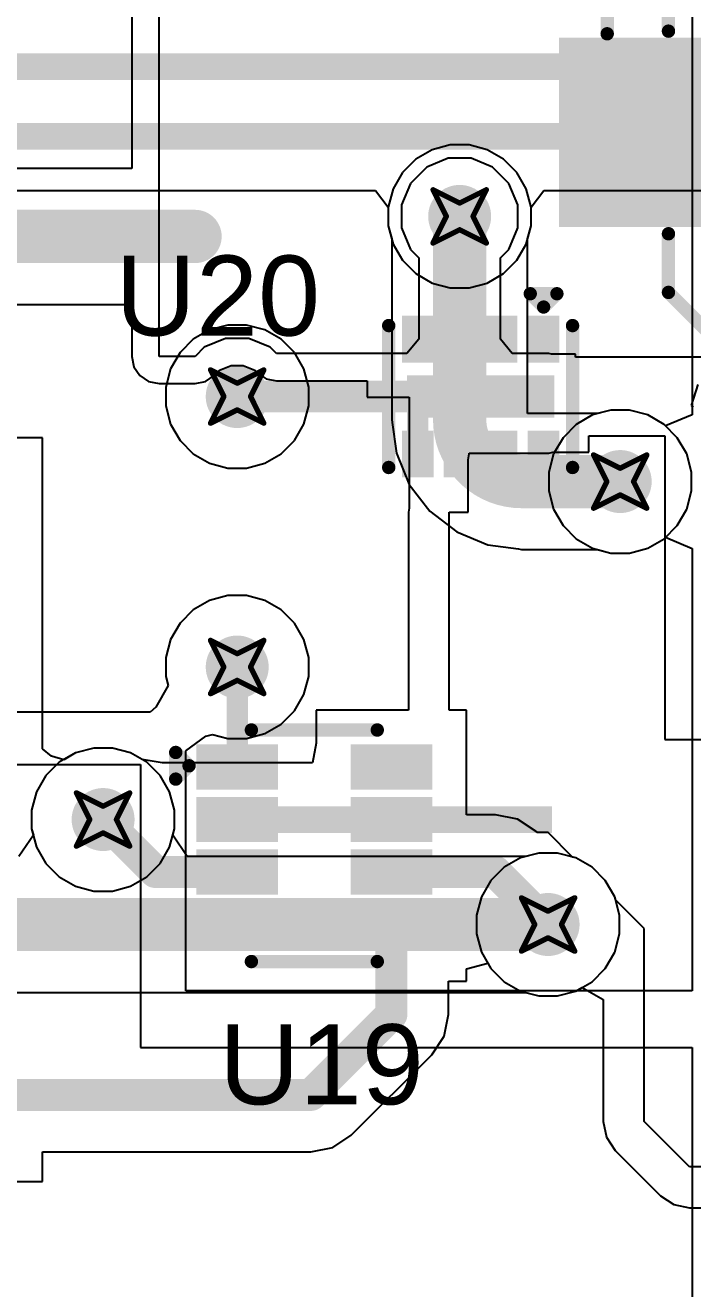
# Model space of a CAD drawing. Header units: inches. Extents: x -36 to 349, y -11 to 240.
# Drawn here: x 93.22 to 99.58, y 35.01 to 47.05 of the extents above; entities that cross this region are included whole.
import ezdxf

# ---------------------------------------------------------------- set-up
doc = ezdxf.new("R2010")
doc.units = ezdxf.units.IN
for name, color, linetype in [('Bottom Layer', 5, 'Continuous'), ('Drill Drawing', 1, 'Continuous'), ('Layer 1', 16, 'Continuous'), ('Layer 2', 76, 'Continuous'), ('Top Layer', 1, 'Continuous'), ('Top Overlay', 2, 'Continuous'), ('Top Paste', 8, 'Continuous'), ('Top Solder', 216, 'Continuous'), ('Via Holes', 16, 'Continuous')]:
    doc.layers.add(name, color=color, linetype=linetype)
doc.styles.add('Arial', font='', dxfattribs={"height": 0.2})
doc.styles.get('Arial').set_extended_font_data('Arial')

# ---------------------------------------------------------------- blocks, each defined once
blk = doc.blocks.new('DFN_8_1_2_1_6__7')
at = {"layer": 'Top Layer'}
for points in [[(-0.375, 0.7), (-0.375, 0.5), (-0.72, 0.5), (-0.72, 0.7)], [(0.15, 0.65), (0.15, -0.65), (-0.15, -0.65), (-0.15, 0.65)], [(0.72, 0.7), (0.72, 0.5), (0.375, 0.5), (0.375, 0.7)], [(-0.375, 0.3), (-0.375, 0.1), (-0.72, 0.1), (-0.72, 0.3)], [(0.72, 0.3), (0.72, 0.1), (0.375, 0.1), (0.375, 0.3)], [(-0.375, -0.1), (-0.375, -0.3), (-0.72, -0.3), (-0.72, -0.1)], [(0.72, -0.1), (0.72, -0.3), (0.375, -0.3), (0.375, -0.1)], [(-0.375, -0.5), (-0.375, -0.7), (-0.72, -0.7), (-0.72, -0.5)], [(0.72, -0.5), (0.72, -0.7), (0.375, -0.7), (0.375, -0.5)]]:
    blk.add_hatch(color=1, dxfattribs=at).paths.add_polyline_path(points)
at = {"layer": 'Top Paste'}
for points in [[(-0.375, 0.7), (-0.375, 0.5), (-0.72, 0.5), (-0.72, 0.7)], [(0.15, 0.65), (0.15, -0.65), (-0.15, -0.65), (-0.15, 0.65)], [(0.72, 0.7), (0.72, 0.5), (0.375, 0.5), (0.375, 0.7)], [(-0.375, 0.3), (-0.375, 0.1), (-0.72, 0.1), (-0.72, 0.3)], [(0.72, 0.3), (0.72, 0.1), (0.375, 0.1), (0.375, 0.3)], [(-0.375, -0.1), (-0.375, -0.3), (-0.72, -0.3), (-0.72, -0.1)], [(0.72, -0.1), (0.72, -0.3), (0.375, -0.3), (0.375, -0.1)], [(-0.375, -0.5), (-0.375, -0.7), (-0.72, -0.7), (-0.72, -0.5)], [(0.72, -0.5), (0.72, -0.7), (0.375, -0.7), (0.375, -0.5)]]:
    blk.add_hatch(color=8, dxfattribs=at).paths.add_polyline_path(points)
at = {"layer": 'Top Solder'}
for points in [[(-0.324, 0.751), (-0.324, 0.449), (-0.771, 0.449), (-0.771, 0.751)], [(0.771, 0.751), (0.771, 0.449), (0.324, 0.449), (0.324, 0.751)], [(0.201, 0.701), (0.201, -0.701), (-0.201, -0.701), (-0.201, 0.701)], [(-0.324, 0.351), (-0.324, 0.049), (-0.771, 0.049), (-0.771, 0.351)], [(0.771, 0.351), (0.771, 0.049), (0.324, 0.049), (0.324, 0.351)], [(-0.324, -0.049), (-0.324, -0.351), (-0.771, -0.351), (-0.771, -0.049)], [(0.771, -0.049), (0.771, -0.351), (0.324, -0.351), (0.324, -0.049)], [(-0.324, -0.449), (-0.324, -0.751), (-0.771, -0.751), (-0.771, -0.449)], [(0.771, -0.449), (0.771, -0.751), (0.324, -0.751), (0.324, -0.449)]]:
    blk.add_hatch(color=216, dxfattribs=at).paths.add_polyline_path(points)
at = {"layer": 'Top Overlay'}
for points in [[(0.676, 0.876, 0.127, 0.127, 0), (-0.676, 0.876, 0.127, 0.127, 0)], [(-0.979, 0.473, 0.127, 0.127, 0), (-0.979, 0.727, 0.127, 0.127, 0)], [(-0.852, 0.6, 0.127, 0.127, 0), (-0.979, 0.727, 0.127, 0.127, 0)], [(-0.979, 0.473, 0.127, 0.127, 0), (-0.852, 0.6, 0.127, 0.127, 0)], [(0.676, -0.876, 0.127, 0.127, 0), (-0.676, -0.876, 0.127, 0.127, 0)]]:
    blk.add_lwpolyline(points, format="xyseb", dxfattribs=at)
for points in [[(-0.708, 0.876, 0.0635, 0.0635, 1), (-0.644, 0.876, 0.0635, 0.0635, 1)], [(0.644, 0.876, 0.0635, 0.0635, 1), (0.708, 0.876, 0.0635, 0.0635, 1)], [(-1.011, 0.727, 0.0635, 0.0635, 1), (-0.948, 0.727, 0.0635, 0.0635, 1)], [(-1.011, 0.727, 0.0635, 0.0635, 1), (-0.948, 0.727, 0.0635, 0.0635, 1)], [(-0.884, 0.6, 0.0635, 0.0635, 1), (-0.821, 0.6, 0.0635, 0.0635, 1)], [(-0.884, 0.6, 0.0635, 0.0635, 1), (-0.821, 0.6, 0.0635, 0.0635, 1)], [(-1.011, 0.473, 0.0635, 0.0635, 1), (-0.948, 0.473, 0.0635, 0.0635, 1)], [(-1.011, 0.473, 0.0635, 0.0635, 1), (-0.948, 0.473, 0.0635, 0.0635, 1)], [(-0.708, -0.876, 0.0635, 0.0635, 1), (-0.644, -0.876, 0.0635, 0.0635, 1)], [(0.644, -0.876, 0.0635, 0.0635, 1), (0.708, -0.876, 0.0635, 0.0635, 1)]]:
    blk.add_lwpolyline(points, format="xyseb", close=True, dxfattribs=at)
blk = doc.blocks.new('SOT_583_8')
at = {"layer": 'Top Layer'}
for points in [[(-1.07, 0.91), (-0.4, 0.91), (-0.4, 0.59), (-1.07, 0.59)], [(0.4, 0.91), (1.07, 0.91), (1.07, 0.59), (0.4, 0.59)], [(-1.07, 0.41), (-0.4, 0.41), (-0.4, 0.09), (-1.07, 0.09)], [(0.4, 0.41), (1.07, 0.41), (1.07, 0.09), (0.4, 0.09)], [(-1.07, -0.09), (-0.4, -0.09), (-0.4, -0.41), (-1.07, -0.41)], [(0.4, -0.09), (1.07, -0.09), (1.07, -0.41), (0.4, -0.41)], [(-1.07, -0.59), (-0.4, -0.59), (-0.4, -0.91), (-1.07, -0.91)], [(0.4, -0.59), (1.07, -0.59), (1.07, -0.91), (0.4, -0.91)]]:
    blk.add_hatch(color=1, dxfattribs=at).paths.add_polyline_path(points)
at = {"layer": 'Top Paste'}
for points in [[(-1.07, 0.91), (-0.4, 0.91), (-0.4, 0.59), (-1.07, 0.59)], [(0.4, 0.91), (1.07, 0.91), (1.07, 0.59), (0.4, 0.59)], [(-1.07, 0.41), (-0.4, 0.41), (-0.4, 0.09), (-1.07, 0.09)], [(0.4, 0.41), (1.07, 0.41), (1.07, 0.09), (0.4, 0.09)], [(-1.07, -0.09), (-0.4, -0.09), (-0.4, -0.41), (-1.07, -0.41)], [(0.4, -0.09), (1.07, -0.09), (1.07, -0.41), (0.4, -0.41)], [(-1.07, -0.59), (-0.4, -0.59), (-0.4, -0.91), (-1.07, -0.91)], [(0.4, -0.59), (1.07, -0.59), (1.07, -0.91), (0.4, -0.91)]]:
    blk.add_hatch(color=8, dxfattribs=at).paths.add_polyline_path(points)
at = {"layer": 'Top Solder'}
for points in [[(-1.125, 0.965), (-0.345, 0.965), (-0.345, 0.535), (-1.125, 0.535)], [(0.345, 0.965), (1.125, 0.965), (1.125, 0.535), (0.345, 0.535)], [(-1.125, 0.465), (-0.345, 0.465), (-0.345, 0.035), (-1.125, 0.035)], [(0.345, 0.465), (1.125, 0.465), (1.125, 0.035), (0.345, 0.035)], [(-1.125, -0.035), (-0.345, -0.035), (-0.345, -0.465), (-1.125, -0.465)], [(0.345, -0.035), (1.125, -0.035), (1.125, -0.465), (0.345, -0.465)], [(-1.125, -0.535), (-0.345, -0.535), (-0.345, -0.965), (-1.125, -0.965)], [(0.345, -0.535), (1.125, -0.535), (1.125, -0.965), (0.345, -0.965)]]:
    blk.add_hatch(color=216, dxfattribs=at).paths.add_polyline_path(points)
at = {"layer": 'Top Overlay'}
for points in [[(-0.6, 1.103, 0.127, 0.127, 0), (0.6, 1.103, 0.127, 0.127, 0)], [(-1.321, 0.889, 0.127, 0.127, 0), (-1.194, 0.762, 0.127, 0.127, 0)], [(-1.321, 0.635, 0.127, 0.127, 0), (-1.321, 0.889, 0.127, 0.127, 0)], [(-1.321, 0.635, 0.127, 0.127, 0), (-1.194, 0.762, 0.127, 0.127, 0)], [(-0.6, -1.103, 0.127, 0.127, 0), (0.6, -1.103, 0.127, 0.127, 0)]]:
    blk.add_lwpolyline(points, format="xyseb", dxfattribs=at)
for points in [[(-0.632, 1.103, 0.0635, 0.0635, 1), (-0.568, 1.103, 0.0635, 0.0635, 1)], [(0.568, 1.103, 0.0635, 0.0635, 1), (0.632, 1.103, 0.0635, 0.0635, 1)], [(-1.353, 0.889, 0.0635, 0.0635, 1), (-1.289, 0.889, 0.0635, 0.0635, 1)], [(-1.353, 0.889, 0.0635, 0.0635, 1), (-1.289, 0.889, 0.0635, 0.0635, 1)], [(-1.226, 0.762, 0.0635, 0.0635, 1), (-1.162, 0.762, 0.0635, 0.0635, 1)], [(-1.226, 0.762, 0.0635, 0.0635, 1), (-1.162, 0.762, 0.0635, 0.0635, 1)], [(-1.353, 0.635, 0.0635, 0.0635, 1), (-1.289, 0.635, 0.0635, 0.0635, 1)], [(-1.353, 0.635, 0.0635, 0.0635, 1), (-1.289, 0.635, 0.0635, 0.0635, 1)], [(-0.632, -1.103, 0.0635, 0.0635, 1), (-0.568, -1.103, 0.0635, 0.0635, 1)], [(0.568, -1.103, 0.0635, 0.0635, 1), (0.632, -1.103, 0.0635, 0.0635, 1)]]:
    blk.add_lwpolyline(points, format="xyseb", close=True, dxfattribs=at)
blk = doc.blocks.new('RVT1E100M0405__36')
at = {"layer": 'Top Layer'}
for points in [[(-3.1, 0.8), (-0.5, 0.8), (-0.5, -0.8), (-3.1, -0.8)], [(0.5, 0.8), (3.1, 0.8), (3.1, -0.8), (0.5, -0.8)]]:
    blk.add_hatch(color=1, dxfattribs=at).paths.add_polyline_path(points)
at = {"layer": 'Top Paste'}
for points in [[(-3.1, 0.8), (-0.5, 0.8), (-0.5, -0.8), (-3.1, -0.8)], [(0.5, 0.8), (3.1, 0.8), (3.1, -0.8), (0.5, -0.8)]]:
    blk.add_hatch(color=8, dxfattribs=at).paths.add_polyline_path(points)
at = {"layer": 'Top Solder'}
for points in [[(-3.202, 0.902), (-0.398, 0.902), (-0.398, -0.902), (-3.202, -0.902)], [(0.398, 0.902), (3.202, 0.902), (3.202, -0.902), (0.398, -0.902)]]:
    blk.add_hatch(color=216, dxfattribs=at).paths.add_polyline_path(points)
at = {"layer": 'Top Overlay'}
for points in [[(-2.159, 1.524, 0.127, 0.127, 0), (-1.46, 2.223, 0.127, 0.127, 0)], [(-1.46, 2.223, 0.127, 0.127, 0), (-1.27, 2.223, 0.127, 0.127, 0)], [(-1.27, 2.223, 0.127, 0.127, 0), (2.159, 2.223, 0.127, 0.127, 0)], [(2.159, 0.991, 0.127, 0.127, 0), (2.159, 2.223, 0.127, 0.127, 0)], [(-2.743, 0.94, 0.127, 0.127, 0), (-2.743, 1.651, 0.127, 0.127, 0)], [(-2.159, 1.524, 0.127, 0.127, 0), (-2.159, 0.965, 0.127, 0.127, 0)], [(-3.099, 1.295, 0.127, 0.127, 0), (-2.388, 1.295, 0.127, 0.127, 0)], [(-2.159, -1.524, 0.127, 0.127, 0), (-2.159, -0.965, 0.127, 0.127, 0)], [(2.159, -2.223, 0.127, 0.127, 0), (2.159, -0.991, 0.127, 0.127, 0)], [(-2.159, -1.524, 0.127, 0.127, 0), (-1.46, -2.223, 0.127, 0.127, 0)], [(-1.46, -2.223, 0.127, 0.127, 0), (-1.27, -2.223, 0.127, 0.127, 0)], [(-1.27, -2.223, 0.127, 0.127, 0), (2.159, -2.223, 0.127, 0.127, 0)]]:
    blk.add_lwpolyline(points, format="xyseb", dxfattribs=at)
for points in [[(-1.492, 2.223, 0.0635, 0.0635, 1), (-1.429, 2.223, 0.0635, 0.0635, 1)], [(-1.492, 2.223, 0.0635, 0.0635, 1), (-1.429, 2.223, 0.0635, 0.0635, 1)], [(-1.302, 2.223, 0.0635, 0.0635, 1), (-1.238, 2.223, 0.0635, 0.0635, 1)], [(-1.302, 2.223, 0.0635, 0.0635, 1), (-1.238, 2.223, 0.0635, 0.0635, 1)], [(2.127, 2.223, 0.0635, 0.0635, 1), (2.191, 2.223, 0.0635, 0.0635, 1)], [(2.127, 2.223, 0.0635, 0.0635, 1), (2.191, 2.223, 0.0635, 0.0635, 1)], [(-2.775, 1.651, 0.0635, 0.0635, 1), (-2.711, 1.651, 0.0635, 0.0635, 1)], [(-2.191, 1.524, 0.0635, 0.0635, 1), (-2.127, 1.524, 0.0635, 0.0635, 1)], [(-2.191, 1.524, 0.0635, 0.0635, 1), (-2.127, 1.524, 0.0635, 0.0635, 1)], [(-3.131, 1.295, 0.0635, 0.0635, 1), (-3.067, 1.295, 0.0635, 0.0635, 1)], [(-2.419, 1.295, 0.0635, 0.0635, 1), (-2.356, 1.295, 0.0635, 0.0635, 1)], [(-2.775, 0.94, 0.0635, 0.0635, 1), (-2.711, 0.94, 0.0635, 0.0635, 1)], [(-2.191, 0.965, 0.0635, 0.0635, 1), (-2.127, 0.965, 0.0635, 0.0635, 1)], [(2.127, 0.991, 0.0635, 0.0635, 1), (2.191, 0.991, 0.0635, 0.0635, 1)], [(-2.191, -0.965, 0.0635, 0.0635, 1), (-2.127, -0.965, 0.0635, 0.0635, 1)], [(2.127, -0.991, 0.0635, 0.0635, 1), (2.191, -0.991, 0.0635, 0.0635, 1)], [(-2.191, -1.524, 0.0635, 0.0635, 1), (-2.127, -1.524, 0.0635, 0.0635, 1)], [(-2.191, -1.524, 0.0635, 0.0635, 1), (-2.127, -1.524, 0.0635, 0.0635, 1)], [(-1.492, -2.223, 0.0635, 0.0635, 1), (-1.429, -2.223, 0.0635, 0.0635, 1)], [(-1.492, -2.223, 0.0635, 0.0635, 1), (-1.429, -2.223, 0.0635, 0.0635, 1)], [(-1.302, -2.223, 0.0635, 0.0635, 1), (-1.238, -2.223, 0.0635, 0.0635, 1)], [(-1.302, -2.223, 0.0635, 0.0635, 1), (-1.238, -2.223, 0.0635, 0.0635, 1)], [(2.127, -2.223, 0.0635, 0.0635, 1), (2.191, -2.223, 0.0635, 0.0635, 1)], [(2.127, -2.223, 0.0635, 0.0635, 1), (2.191, -2.223, 0.0635, 0.0635, 1)]]:
    blk.add_lwpolyline(points, format="xyseb", close=True, dxfattribs=at)

msp = doc.modelspace()

# ---------------------------------------------------------------- hatches: boundary and pattern name
at = {"layer": 'Bottom Layer'}
h = msp.add_hatch(color=5, dxfattribs=at)
edge = h.paths.add_edge_path()
edge.add_arc((97.362, 45.225), 0.3, 0, 360)
h = msp.add_hatch(color=5, dxfattribs=at)
edge = h.paths.add_edge_path()
edge.add_arc((95.242, 43.509), 0.3, 0, 360)
h = msp.add_hatch(color=5, dxfattribs=at)
edge = h.paths.add_edge_path()
edge.add_arc((98.892, 42.699), 0.3, 0, 360)
h = msp.add_hatch(color=5, dxfattribs=at)
edge = h.paths.add_edge_path()
edge.add_arc((95.242, 40.932), 0.3, 0, 360)
h = msp.add_hatch(color=5, dxfattribs=at)
edge = h.paths.add_edge_path()
edge.add_arc((93.964, 39.479), 0.3, 0, 360)
h = msp.add_hatch(color=5, dxfattribs=at)
edge = h.paths.add_edge_path()
edge.add_arc((98.205, 38.479), 0.3, 0, 360)
at = {"layer": 'Layer 1'}
h = msp.add_hatch(color=16, dxfattribs=at)
edge = h.paths.add_edge_path()
edge.add_arc((97.362, 45.225), 0.3, 0, 360)
h = msp.add_hatch(color=16, dxfattribs=at)
edge = h.paths.add_edge_path()
edge.add_arc((95.242, 43.509), 0.3, 0, 360)
h = msp.add_hatch(color=16, dxfattribs=at)
edge = h.paths.add_edge_path()
edge.add_arc((98.892, 42.699), 0.3, 0, 360)
h = msp.add_hatch(color=16, dxfattribs=at)
edge = h.paths.add_edge_path()
edge.add_arc((95.242, 40.932), 0.3, 0, 360)
h = msp.add_hatch(color=16, dxfattribs=at)
edge = h.paths.add_edge_path()
edge.add_arc((93.964, 39.479), 0.3, 0, 360)
h = msp.add_hatch(color=16, dxfattribs=at)
edge = h.paths.add_edge_path()
edge.add_arc((98.205, 38.479), 0.3, 0, 360)
at = {"layer": 'Layer 2'}
h = msp.add_hatch(color=76, dxfattribs=at)
edge = h.paths.add_edge_path()
edge.add_arc((97.362, 45.225), 0.3, 0, 360)
h = msp.add_hatch(color=76, dxfattribs=at)
edge = h.paths.add_edge_path()
edge.add_arc((95.242, 43.509), 0.3, 0, 360)
h = msp.add_hatch(color=76, dxfattribs=at)
edge = h.paths.add_edge_path()
edge.add_arc((98.892, 42.699), 0.3, 0, 360)
h = msp.add_hatch(color=76, dxfattribs=at)
edge = h.paths.add_edge_path()
edge.add_arc((95.242, 40.932), 0.3, 0, 360)
h = msp.add_hatch(color=76, dxfattribs=at)
edge = h.paths.add_edge_path()
edge.add_arc((93.964, 39.479), 0.3, 0, 360)
h = msp.add_hatch(color=76, dxfattribs=at)
edge = h.paths.add_edge_path()
edge.add_arc((98.205, 38.479), 0.3, 0, 360)
at = {"layer": 'Top Layer'}
h = msp.add_hatch(color=1, dxfattribs=at)
edge = h.paths.add_edge_path()
edge.add_arc((97.362, 45.225), 0.3, 0, 360)
h = msp.add_hatch(color=1, dxfattribs=at)
edge = h.paths.add_edge_path()
edge.add_arc((95.242, 43.509), 0.3, 0, 360)
for points in [[(95.242, 43.359), (98.212, 43.359), (98.212, 43.659), (95.242, 43.659)], [(94.907, 39.351), (98.241, 39.351), (98.241, 39.606), (94.907, 39.606)]]:
    msp.add_hatch(color=1, dxfattribs=at).paths.add_polyline_path(points)
h = msp.add_hatch(color=1, dxfattribs=at)
edge = h.paths.add_edge_path()
edge.add_arc((98.892, 42.699), 0.3, 0, 360)
h = msp.add_hatch(color=1, dxfattribs=at)
edge = h.paths.add_edge_path()
edge.add_arc((95.242, 40.932), 0.3, 0, 360)
h = msp.add_hatch(color=1, dxfattribs=at)
edge = h.paths.add_edge_path()
edge.add_arc((93.964, 39.479), 0.3, 0, 360)
h = msp.add_hatch(color=1, dxfattribs=at)
edge = h.paths.add_edge_path()
edge.add_arc((98.205, 38.479), 0.3, 0, 360)
at = {"layer": 'Via Holes'}
h = msp.add_hatch(color=7, dxfattribs=at)
edge = h.paths.add_edge_path()
edge.add_arc((97.362, 45.225), 0.15, 0, 360)
h = msp.add_hatch(color=7, dxfattribs=at)
edge = h.paths.add_edge_path()
edge.add_arc((95.242, 43.509), 0.15, 0, 360)
h = msp.add_hatch(color=7, dxfattribs=at)
edge = h.paths.add_edge_path()
edge.add_arc((98.892, 42.699), 0.15, 0, 360)
h = msp.add_hatch(color=7, dxfattribs=at)
edge = h.paths.add_edge_path()
edge.add_arc((95.242, 40.932), 0.15, 0, 360)
h = msp.add_hatch(color=7, dxfattribs=at)
edge = h.paths.add_edge_path()
edge.add_arc((93.964, 39.479), 0.15, 0, 360)
h = msp.add_hatch(color=7, dxfattribs=at)
edge = h.paths.add_edge_path()
edge.add_arc((98.205, 38.479), 0.15, 0, 360)

# ---------------------------------------------------------------- linework, layer by layer
at = {"layer": 'Bottom Layer'}
for p, q in [((61.431, 45.472), (96.561, 45.472)), ((96.561, 45.472), (96.681, 45.314)), ((98.043, 45.314), (98.164, 45.472)), ((98.164, 45.472), (122.935, 45.472)), ((96.681, 45.314), (96.681, 45.135)), ((98.043, 45.135), (98.043, 45.314)), ((96.681, 45.135), (96.715, 45.01)), ((98.01, 45.01), (98.043, 45.135)), ((96.715, 45.01), (96.715, 43.289)), ((98.01, 43.347), (98.01, 45.01)), ((98.677, 43.347), (98.01, 43.347)), ((98.802, 43.38), (98.677, 43.347)), ((98.981, 43.38), (98.802, 43.38)), ((99.154, 43.334), (98.981, 43.38)), ((96.715, 43.289), (96.72, 43.261)), ((96.72, 43.261), (96.759, 42.969)), ((99.31, 43.244), (99.154, 43.334)), ((99.436, 43.117), (99.31, 43.244)), ((99.526, 42.962), (99.436, 43.117)), ((96.759, 42.969), (96.882, 42.671)), ((99.573, 42.789), (99.526, 42.962)), ((99.573, 42.61), (99.573, 42.789)), ((96.882, 42.671), (97.079, 42.416)), ((99.526, 42.436), (99.573, 42.61)), ((97.079, 42.416), (97.334, 42.219)), ((99.436, 42.281), (99.526, 42.436)), ((99.31, 42.154), (99.436, 42.281)), ((97.334, 42.219), (97.632, 42.096)), ((99.154, 42.065), (99.31, 42.154)), ((97.632, 42.096), (97.924, 42.057)), ((97.924, 42.057), (97.952, 42.052)), ((97.952, 42.052), (98.677, 42.052)), ((98.677, 42.052), (98.802, 42.018)), ((98.802, 42.018), (98.981, 42.018)), ((98.981, 42.018), (99.154, 42.065)), ((93.701, 40.114), (93.545, 40.024)), ((93.874, 40.16), (93.701, 40.114)), ((94.053, 40.16), (93.874, 40.16)), ((94.226, 40.114), (94.053, 40.16)), ((94.382, 40.024), (94.226, 40.114)), ((93.545, 40.024), (93.419, 39.897)), ((94.509, 39.897), (94.382, 40.024)), ((93.419, 39.897), (93.329, 39.742)), ((94.598, 39.742), (94.509, 39.897)), ((93.329, 39.742), (93.283, 39.569)), ((94.645, 39.569), (94.598, 39.742)), ((93.283, 39.569), (93.283, 39.39)), ((94.645, 39.39), (94.645, 39.569)), ((93.283, 39.39), (93.299, 39.33)), ((94.629, 39.33), (94.645, 39.39)), ((93.299, 39.33), (93.161, 39.127)), ((94.766, 39.127), (94.629, 39.33)), ((97.99, 39.127), (94.766, 39.127)), ((98.116, 39.16), (97.99, 39.127)), ((98.295, 39.16), (98.116, 39.16)), ((98.468, 39.114), (98.295, 39.16)), ((98.624, 39.024), (98.468, 39.114)), ((98.75, 38.897), (98.624, 39.024)), ((98.84, 38.742), (98.75, 38.897)), ((98.886, 38.569), (98.84, 38.742)), ((98.886, 38.39), (98.886, 38.569)), ((98.84, 38.216), (98.886, 38.39)), ((98.75, 38.061), (98.84, 38.216)), ((98.624, 37.934), (98.75, 38.061)), ((98.468, 37.845), (98.624, 37.934)), ((92.403, 37.832), (97.99, 37.832)), ((97.99, 37.832), (98.116, 37.798)), ((98.116, 37.798), (98.295, 37.798)), ((98.295, 37.798), (98.468, 37.845))]:
    msp.add_line(p, q, dxfattribs=at)
for points in [[(33.121, 46.653, 0.254, 0.254, 0), (153.177, 46.653, 0.254, 0.254, 0)], [(32.81, 45.989, 0.254, 0.254, 0), (152.717, 45.989, 0.254, 0.254, 0)], [(97.362, 43.289, 0.508, 0.508, 0), (97.362, 45.225, 0.508, 0.508, 0)], [(97.952, 42.699, 0.508, 0.508, -0.414214), (97.362, 43.289, 0.508, 0.508, 0)], [(97.952, 42.699, 0.508, 0.508, 0), (98.892, 42.699, 0.508, 0.508, 0)], [(92.403, 38.479, 0.508, 0.508, 0), (98.205, 38.479, 0.508, 0.508, 0)]]:
    msp.add_lwpolyline(points, format="xyseb", dxfattribs=at)
for points in [[(97.235, 45.225, 0.254, 0.254, 1), (97.489, 45.225, 0.254, 0.254, 1)], [(97.235, 43.289, 0.254, 0.254, 1), (97.489, 43.289, 0.254, 0.254, 1)], [(97.235, 43.289, 0.254, 0.254, 1), (97.489, 43.289, 0.254, 0.254, 1)], [(97.825, 42.699, 0.254, 0.254, 1), (98.079, 42.699, 0.254, 0.254, 1)], [(97.825, 42.699, 0.254, 0.254, 1), (98.079, 42.699, 0.254, 0.254, 1)], [(98.765, 42.699, 0.254, 0.254, 1), (99.019, 42.699, 0.254, 0.254, 1)], [(98.078, 38.479, 0.254, 0.254, 1), (98.332, 38.479, 0.254, 0.254, 1)]]:
    msp.add_lwpolyline(points, format="xyseb", close=True, dxfattribs=at)
at = {"layer": 'Drill Drawing'}
for points in [[(97.108, 45.479, 0.0508, 0.0508, 0), (97.362, 45.352, 0.0508, 0.0508, 0)], [(97.108, 45.479, 0.0508, 0.0508, 0), (97.235, 45.225, 0.0508, 0.0508, 0)], [(97.362, 45.352, 0.0508, 0.0508, 0), (97.616, 45.479, 0.0508, 0.0508, 0)], [(97.489, 45.225, 0.0508, 0.0508, 0), (97.616, 45.479, 0.0508, 0.0508, 0)], [(97.108, 44.971, 0.0508, 0.0508, 0), (97.235, 45.225, 0.0508, 0.0508, 0)], [(97.489, 45.225, 0.0508, 0.0508, 0), (97.616, 44.971, 0.0508, 0.0508, 0)], [(97.108, 44.971, 0.0508, 0.0508, 0), (97.362, 45.098, 0.0508, 0.0508, 0)], [(97.362, 45.098, 0.0508, 0.0508, 0), (97.616, 44.971, 0.0508, 0.0508, 0)], [(94.988, 43.763, 0.0508, 0.0508, 0), (95.242, 43.636, 0.0508, 0.0508, 0)], [(94.988, 43.763, 0.0508, 0.0508, 0), (95.115, 43.509, 0.0508, 0.0508, 0)], [(95.242, 43.636, 0.0508, 0.0508, 0), (95.496, 43.763, 0.0508, 0.0508, 0)], [(95.369, 43.509, 0.0508, 0.0508, 0), (95.496, 43.763, 0.0508, 0.0508, 0)], [(94.988, 43.255, 0.0508, 0.0508, 0), (95.115, 43.509, 0.0508, 0.0508, 0)], [(95.369, 43.509, 0.0508, 0.0508, 0), (95.496, 43.255, 0.0508, 0.0508, 0)], [(94.988, 43.255, 0.0508, 0.0508, 0), (95.242, 43.382, 0.0508, 0.0508, 0)], [(95.242, 43.382, 0.0508, 0.0508, 0), (95.496, 43.255, 0.0508, 0.0508, 0)], [(98.638, 42.953, 0.0508, 0.0508, 0), (98.892, 42.826, 0.0508, 0.0508, 0)], [(98.638, 42.953, 0.0508, 0.0508, 0), (98.765, 42.699, 0.0508, 0.0508, 0)], [(98.892, 42.826, 0.0508, 0.0508, 0), (99.146, 42.953, 0.0508, 0.0508, 0)], [(99.019, 42.699, 0.0508, 0.0508, 0), (99.146, 42.953, 0.0508, 0.0508, 0)], [(98.638, 42.445, 0.0508, 0.0508, 0), (98.765, 42.699, 0.0508, 0.0508, 0)], [(99.019, 42.699, 0.0508, 0.0508, 0), (99.146, 42.445, 0.0508, 0.0508, 0)], [(98.638, 42.445, 0.0508, 0.0508, 0), (98.892, 42.572, 0.0508, 0.0508, 0)], [(98.892, 42.572, 0.0508, 0.0508, 0), (99.146, 42.445, 0.0508, 0.0508, 0)], [(94.988, 41.186, 0.0508, 0.0508, 0), (95.242, 41.059, 0.0508, 0.0508, 0)], [(94.988, 41.186, 0.0508, 0.0508, 0), (95.115, 40.932, 0.0508, 0.0508, 0)], [(95.242, 41.059, 0.0508, 0.0508, 0), (95.496, 41.186, 0.0508, 0.0508, 0)], [(95.369, 40.932, 0.0508, 0.0508, 0), (95.496, 41.186, 0.0508, 0.0508, 0)], [(94.988, 40.678, 0.0508, 0.0508, 0), (95.115, 40.932, 0.0508, 0.0508, 0)], [(95.369, 40.932, 0.0508, 0.0508, 0), (95.496, 40.678, 0.0508, 0.0508, 0)], [(94.988, 40.678, 0.0508, 0.0508, 0), (95.242, 40.805, 0.0508, 0.0508, 0)], [(95.242, 40.805, 0.0508, 0.0508, 0), (95.496, 40.678, 0.0508, 0.0508, 0)], [(93.71, 39.733, 0.0508, 0.0508, 0), (93.964, 39.606, 0.0508, 0.0508, 0)], [(93.71, 39.733, 0.0508, 0.0508, 0), (93.837, 39.479, 0.0508, 0.0508, 0)], [(93.964, 39.606, 0.0508, 0.0508, 0), (94.218, 39.733, 0.0508, 0.0508, 0)], [(94.091, 39.479, 0.0508, 0.0508, 0), (94.218, 39.733, 0.0508, 0.0508, 0)], [(93.71, 39.225, 0.0508, 0.0508, 0), (93.837, 39.479, 0.0508, 0.0508, 0)], [(94.091, 39.479, 0.0508, 0.0508, 0), (94.218, 39.225, 0.0508, 0.0508, 0)], [(93.71, 39.225, 0.0508, 0.0508, 0), (93.964, 39.352, 0.0508, 0.0508, 0)], [(93.964, 39.352, 0.0508, 0.0508, 0), (94.218, 39.225, 0.0508, 0.0508, 0)], [(97.951, 38.733, 0.0508, 0.0508, 0), (98.205, 38.606, 0.0508, 0.0508, 0)], [(97.951, 38.733, 0.0508, 0.0508, 0), (98.078, 38.479, 0.0508, 0.0508, 0)], [(98.205, 38.606, 0.0508, 0.0508, 0), (98.459, 38.733, 0.0508, 0.0508, 0)], [(98.332, 38.479, 0.0508, 0.0508, 0), (98.459, 38.733, 0.0508, 0.0508, 0)], [(97.951, 38.225, 0.0508, 0.0508, 0), (98.078, 38.479, 0.0508, 0.0508, 0)], [(98.332, 38.479, 0.0508, 0.0508, 0), (98.459, 38.225, 0.0508, 0.0508, 0)], [(97.951, 38.225, 0.0508, 0.0508, 0), (98.205, 38.352, 0.0508, 0.0508, 0)], [(98.205, 38.352, 0.0508, 0.0508, 0), (98.459, 38.225, 0.0508, 0.0508, 0)]]:
    msp.add_lwpolyline(points, format="xyseb", dxfattribs=at)
for points in [[(97.096, 45.479, 0.0254, 0.0254, 1), (97.121, 45.479, 0.0254, 0.0254, 1)], [(97.096, 45.479, 0.0254, 0.0254, 1), (97.121, 45.479, 0.0254, 0.0254, 1)], [(97.604, 45.479, 0.0254, 0.0254, 1), (97.629, 45.479, 0.0254, 0.0254, 1)], [(97.604, 45.479, 0.0254, 0.0254, 1), (97.629, 45.479, 0.0254, 0.0254, 1)], [(97.35, 45.352, 0.0254, 0.0254, 1), (97.375, 45.352, 0.0254, 0.0254, 1)], [(97.35, 45.352, 0.0254, 0.0254, 1), (97.375, 45.352, 0.0254, 0.0254, 1)], [(97.223, 45.225, 0.0254, 0.0254, 1), (97.248, 45.225, 0.0254, 0.0254, 1)], [(97.223, 45.225, 0.0254, 0.0254, 1), (97.248, 45.225, 0.0254, 0.0254, 1)], [(97.477, 45.225, 0.0254, 0.0254, 1), (97.502, 45.225, 0.0254, 0.0254, 1)], [(97.477, 45.225, 0.0254, 0.0254, 1), (97.502, 45.225, 0.0254, 0.0254, 1)], [(97.35, 45.098, 0.0254, 0.0254, 1), (97.375, 45.098, 0.0254, 0.0254, 1)], [(97.35, 45.098, 0.0254, 0.0254, 1), (97.375, 45.098, 0.0254, 0.0254, 1)], [(97.096, 44.971, 0.0254, 0.0254, 1), (97.121, 44.971, 0.0254, 0.0254, 1)], [(97.096, 44.971, 0.0254, 0.0254, 1), (97.121, 44.971, 0.0254, 0.0254, 1)], [(97.604, 44.971, 0.0254, 0.0254, 1), (97.629, 44.971, 0.0254, 0.0254, 1)], [(97.604, 44.971, 0.0254, 0.0254, 1), (97.629, 44.971, 0.0254, 0.0254, 1)], [(94.975, 43.763, 0.0254, 0.0254, 1), (95, 43.763, 0.0254, 0.0254, 1)], [(94.975, 43.763, 0.0254, 0.0254, 1), (95, 43.763, 0.0254, 0.0254, 1)], [(95.483, 43.763, 0.0254, 0.0254, 1), (95.508, 43.763, 0.0254, 0.0254, 1)], [(95.483, 43.763, 0.0254, 0.0254, 1), (95.508, 43.763, 0.0254, 0.0254, 1)], [(95.229, 43.636, 0.0254, 0.0254, 1), (95.254, 43.636, 0.0254, 0.0254, 1)], [(95.229, 43.636, 0.0254, 0.0254, 1), (95.254, 43.636, 0.0254, 0.0254, 1)], [(95.102, 43.509, 0.0254, 0.0254, 1), (95.127, 43.509, 0.0254, 0.0254, 1)], [(95.102, 43.509, 0.0254, 0.0254, 1), (95.127, 43.509, 0.0254, 0.0254, 1)], [(95.356, 43.509, 0.0254, 0.0254, 1), (95.381, 43.509, 0.0254, 0.0254, 1)], [(95.356, 43.509, 0.0254, 0.0254, 1), (95.381, 43.509, 0.0254, 0.0254, 1)], [(95.229, 43.382, 0.0254, 0.0254, 1), (95.254, 43.382, 0.0254, 0.0254, 1)], [(95.229, 43.382, 0.0254, 0.0254, 1), (95.254, 43.382, 0.0254, 0.0254, 1)], [(94.975, 43.255, 0.0254, 0.0254, 1), (95, 43.255, 0.0254, 0.0254, 1)], [(94.975, 43.255, 0.0254, 0.0254, 1), (95, 43.255, 0.0254, 0.0254, 1)], [(95.483, 43.255, 0.0254, 0.0254, 1), (95.508, 43.255, 0.0254, 0.0254, 1)], [(95.483, 43.255, 0.0254, 0.0254, 1), (95.508, 43.255, 0.0254, 0.0254, 1)], [(98.625, 42.953, 0.0254, 0.0254, 1), (98.65, 42.953, 0.0254, 0.0254, 1)], [(98.625, 42.953, 0.0254, 0.0254, 1), (98.65, 42.953, 0.0254, 0.0254, 1)], [(99.133, 42.953, 0.0254, 0.0254, 1), (99.158, 42.953, 0.0254, 0.0254, 1)], [(99.133, 42.953, 0.0254, 0.0254, 1), (99.158, 42.953, 0.0254, 0.0254, 1)], [(98.879, 42.826, 0.0254, 0.0254, 1), (98.904, 42.826, 0.0254, 0.0254, 1)], [(98.879, 42.826, 0.0254, 0.0254, 1), (98.904, 42.826, 0.0254, 0.0254, 1)], [(98.752, 42.699, 0.0254, 0.0254, 1), (98.777, 42.699, 0.0254, 0.0254, 1)], [(98.752, 42.699, 0.0254, 0.0254, 1), (98.777, 42.699, 0.0254, 0.0254, 1)], [(99.006, 42.699, 0.0254, 0.0254, 1), (99.031, 42.699, 0.0254, 0.0254, 1)], [(99.006, 42.699, 0.0254, 0.0254, 1), (99.031, 42.699, 0.0254, 0.0254, 1)], [(98.879, 42.572, 0.0254, 0.0254, 1), (98.904, 42.572, 0.0254, 0.0254, 1)], [(98.879, 42.572, 0.0254, 0.0254, 1), (98.904, 42.572, 0.0254, 0.0254, 1)], [(98.625, 42.445, 0.0254, 0.0254, 1), (98.65, 42.445, 0.0254, 0.0254, 1)], [(98.625, 42.445, 0.0254, 0.0254, 1), (98.65, 42.445, 0.0254, 0.0254, 1)], [(99.133, 42.445, 0.0254, 0.0254, 1), (99.158, 42.445, 0.0254, 0.0254, 1)], [(99.133, 42.445, 0.0254, 0.0254, 1), (99.158, 42.445, 0.0254, 0.0254, 1)], [(94.975, 41.186, 0.0254, 0.0254, 1), (95, 41.186, 0.0254, 0.0254, 1)], [(94.975, 41.186, 0.0254, 0.0254, 1), (95, 41.186, 0.0254, 0.0254, 1)], [(95.483, 41.186, 0.0254, 0.0254, 1), (95.508, 41.186, 0.0254, 0.0254, 1)], [(95.483, 41.186, 0.0254, 0.0254, 1), (95.508, 41.186, 0.0254, 0.0254, 1)], [(95.229, 41.059, 0.0254, 0.0254, 1), (95.254, 41.059, 0.0254, 0.0254, 1)], [(95.229, 41.059, 0.0254, 0.0254, 1), (95.254, 41.059, 0.0254, 0.0254, 1)], [(95.102, 40.932, 0.0254, 0.0254, 1), (95.127, 40.932, 0.0254, 0.0254, 1)], [(95.102, 40.932, 0.0254, 0.0254, 1), (95.127, 40.932, 0.0254, 0.0254, 1)], [(95.356, 40.932, 0.0254, 0.0254, 1), (95.381, 40.932, 0.0254, 0.0254, 1)], [(95.356, 40.932, 0.0254, 0.0254, 1), (95.381, 40.932, 0.0254, 0.0254, 1)], [(95.229, 40.805, 0.0254, 0.0254, 1), (95.254, 40.805, 0.0254, 0.0254, 1)], [(95.229, 40.805, 0.0254, 0.0254, 1), (95.254, 40.805, 0.0254, 0.0254, 1)], [(94.975, 40.678, 0.0254, 0.0254, 1), (95, 40.678, 0.0254, 0.0254, 1)], [(94.975, 40.678, 0.0254, 0.0254, 1), (95, 40.678, 0.0254, 0.0254, 1)], [(95.483, 40.678, 0.0254, 0.0254, 1), (95.508, 40.678, 0.0254, 0.0254, 1)], [(95.483, 40.678, 0.0254, 0.0254, 1), (95.508, 40.678, 0.0254, 0.0254, 1)], [(93.697, 39.733, 0.0254, 0.0254, 1), (93.722, 39.733, 0.0254, 0.0254, 1)], [(93.697, 39.733, 0.0254, 0.0254, 1), (93.722, 39.733, 0.0254, 0.0254, 1)], [(94.205, 39.733, 0.0254, 0.0254, 1), (94.23, 39.733, 0.0254, 0.0254, 1)], [(94.205, 39.733, 0.0254, 0.0254, 1), (94.23, 39.733, 0.0254, 0.0254, 1)], [(93.951, 39.606, 0.0254, 0.0254, 1), (93.976, 39.606, 0.0254, 0.0254, 1)], [(93.951, 39.606, 0.0254, 0.0254, 1), (93.976, 39.606, 0.0254, 0.0254, 1)], [(93.824, 39.479, 0.0254, 0.0254, 1), (93.849, 39.479, 0.0254, 0.0254, 1)], [(93.824, 39.479, 0.0254, 0.0254, 1), (93.849, 39.479, 0.0254, 0.0254, 1)], [(94.078, 39.479, 0.0254, 0.0254, 1), (94.103, 39.479, 0.0254, 0.0254, 1)], [(94.078, 39.479, 0.0254, 0.0254, 1), (94.103, 39.479, 0.0254, 0.0254, 1)], [(93.951, 39.352, 0.0254, 0.0254, 1), (93.976, 39.352, 0.0254, 0.0254, 1)], [(93.951, 39.352, 0.0254, 0.0254, 1), (93.976, 39.352, 0.0254, 0.0254, 1)], [(93.697, 39.225, 0.0254, 0.0254, 1), (93.722, 39.225, 0.0254, 0.0254, 1)], [(93.697, 39.225, 0.0254, 0.0254, 1), (93.722, 39.225, 0.0254, 0.0254, 1)], [(94.205, 39.225, 0.0254, 0.0254, 1), (94.23, 39.225, 0.0254, 0.0254, 1)], [(94.205, 39.225, 0.0254, 0.0254, 1), (94.23, 39.225, 0.0254, 0.0254, 1)], [(97.939, 38.733, 0.0254, 0.0254, 1), (97.964, 38.733, 0.0254, 0.0254, 1)], [(97.939, 38.733, 0.0254, 0.0254, 1), (97.964, 38.733, 0.0254, 0.0254, 1)], [(98.447, 38.733, 0.0254, 0.0254, 1), (98.472, 38.733, 0.0254, 0.0254, 1)], [(98.447, 38.733, 0.0254, 0.0254, 1), (98.472, 38.733, 0.0254, 0.0254, 1)], [(98.193, 38.606, 0.0254, 0.0254, 1), (98.218, 38.606, 0.0254, 0.0254, 1)], [(98.193, 38.606, 0.0254, 0.0254, 1), (98.218, 38.606, 0.0254, 0.0254, 1)], [(98.066, 38.479, 0.0254, 0.0254, 1), (98.091, 38.479, 0.0254, 0.0254, 1)], [(98.066, 38.479, 0.0254, 0.0254, 1), (98.091, 38.479, 0.0254, 0.0254, 1)], [(98.32, 38.479, 0.0254, 0.0254, 1), (98.345, 38.479, 0.0254, 0.0254, 1)], [(98.32, 38.479, 0.0254, 0.0254, 1), (98.345, 38.479, 0.0254, 0.0254, 1)], [(98.193, 38.352, 0.0254, 0.0254, 1), (98.218, 38.352, 0.0254, 0.0254, 1)], [(98.193, 38.352, 0.0254, 0.0254, 1), (98.218, 38.352, 0.0254, 0.0254, 1)], [(97.939, 38.225, 0.0254, 0.0254, 1), (97.964, 38.225, 0.0254, 0.0254, 1)], [(97.939, 38.225, 0.0254, 0.0254, 1), (97.964, 38.225, 0.0254, 0.0254, 1)], [(98.447, 38.225, 0.0254, 0.0254, 1), (98.472, 38.225, 0.0254, 0.0254, 1)], [(98.447, 38.225, 0.0254, 0.0254, 1), (98.472, 38.225, 0.0254, 0.0254, 1)]]:
    msp.add_lwpolyline(points, format="xyseb", close=True, dxfattribs=at)
at = {"layer": 'Layer 1'}
for p, q in [((97.273, 45.906), (97.099, 45.859)), ((97.452, 45.906), (97.273, 45.906)), ((97.625, 45.859), (97.452, 45.906)), ((96.944, 45.77), (96.817, 45.643)), ((97.099, 45.859), (96.944, 45.77)), ((97.78, 45.77), (97.625, 45.859)), ((97.907, 45.643), (97.78, 45.77)), ((96.817, 45.643), (96.728, 45.488)), ((97.997, 45.488), (97.907, 45.643)), ((96.728, 45.488), (96.681, 45.314)), ((98.043, 45.314), (97.997, 45.488)), ((96.681, 45.314), (96.681, 45.135)), ((98.043, 45.135), (98.043, 45.314)), ((96.681, 45.135), (96.728, 44.962)), ((97.997, 44.962), (98.043, 45.135)), ((96.728, 44.962), (96.817, 44.807)), ((97.907, 44.807), (97.997, 44.962)), ((96.817, 44.807), (96.944, 44.68)), ((97.78, 44.68), (97.907, 44.807)), ((96.944, 44.68), (97.099, 44.59)), ((97.625, 44.59), (97.78, 44.68)), ((97.099, 44.59), (97.273, 44.544)), ((97.273, 44.544), (97.452, 44.544)), ((97.452, 44.544), (97.625, 44.59)), ((98.802, 43.38), (98.629, 43.334)), ((98.981, 43.38), (98.802, 43.38)), ((99.154, 43.334), (98.981, 43.38)), ((98.473, 43.244), (98.347, 43.117)), ((98.629, 43.334), (98.473, 43.244)), ((99.31, 43.244), (99.154, 43.334)), ((99.436, 43.117), (99.31, 43.244)), ((98.347, 43.117), (98.257, 42.962)), ((99.526, 42.962), (99.436, 43.117)), ((98.257, 42.962), (98.211, 42.789)), ((99.573, 42.789), (99.526, 42.962)), ((98.211, 42.789), (98.211, 42.61)), ((99.573, 42.61), (99.573, 42.789)), ((98.211, 42.61), (98.257, 42.436)), ((99.526, 42.436), (99.573, 42.61)), ((98.257, 42.436), (98.347, 42.281)), ((99.436, 42.281), (99.526, 42.436)), ((98.347, 42.281), (98.473, 42.154)), ((99.31, 42.154), (99.436, 42.281)), ((98.473, 42.154), (98.629, 42.065)), ((99.154, 42.065), (99.31, 42.154)), ((98.629, 42.065), (98.802, 42.018)), ((98.802, 42.018), (98.981, 42.018)), ((98.981, 42.018), (99.154, 42.065)), ((93.701, 40.114), (93.545, 40.024)), ((93.874, 40.16), (93.701, 40.114)), ((94.053, 40.16), (93.874, 40.16)), ((94.226, 40.114), (94.053, 40.16)), ((94.382, 40.024), (94.226, 40.114)), ((93.545, 40.024), (93.419, 39.897)), ((94.509, 39.897), (94.382, 40.024)), ((93.419, 39.897), (93.329, 39.742)), ((94.598, 39.742), (94.509, 39.897)), ((93.329, 39.742), (93.283, 39.569)), ((94.645, 39.569), (94.598, 39.742)), ((93.283, 39.569), (93.283, 39.39)), ((94.645, 39.39), (94.645, 39.569)), ((93.283, 39.39), (93.329, 39.216)), ((94.598, 39.216), (94.645, 39.39)), ((93.329, 39.216), (93.419, 39.061)), ((94.509, 39.061), (94.598, 39.216)), ((98.116, 39.16), (97.943, 39.114)), ((98.295, 39.16), (98.116, 39.16)), ((98.468, 39.114), (98.295, 39.16)), ((93.419, 39.061), (93.545, 38.934)), ((94.382, 38.934), (94.509, 39.061)), ((97.787, 39.024), (97.66, 38.897)), ((97.943, 39.114), (97.787, 39.024)), ((98.624, 39.024), (98.468, 39.114)), ((98.75, 38.897), (98.624, 39.024)), ((93.545, 38.934), (93.701, 38.845)), ((94.226, 38.845), (94.382, 38.934)), ((97.66, 38.897), (97.571, 38.742)), ((98.84, 38.742), (98.75, 38.897)), ((93.701, 38.845), (93.874, 38.798)), ((93.874, 38.798), (94.053, 38.798)), ((94.053, 38.798), (94.226, 38.845)), ((97.571, 38.742), (97.524, 38.569)), ((98.886, 38.569), (98.84, 38.742)), ((97.524, 38.569), (97.524, 38.39)), ((98.886, 38.39), (98.886, 38.569)), ((97.524, 38.39), (97.571, 38.216)), ((98.84, 38.216), (98.886, 38.39)), ((97.571, 38.216), (97.66, 38.061)), ((98.75, 38.061), (98.84, 38.216)), ((97.66, 38.061), (97.787, 37.934)), ((98.624, 37.934), (98.75, 38.061)), ((97.787, 37.934), (97.943, 37.845)), ((98.468, 37.845), (98.624, 37.934)), ((97.943, 37.845), (98.116, 37.798)), ((98.116, 37.798), (98.295, 37.798)), ((98.295, 37.798), (98.468, 37.845))]:
    msp.add_line(p, q, dxfattribs=at)
at = {"layer": 'Layer 2'}
for p, q in [((99.577, 47.803), (99.577, 43.336)), ((97.273, 45.906), (97.099, 45.859)), ((97.452, 45.906), (97.273, 45.906)), ((97.625, 45.859), (97.452, 45.906)), ((96.944, 45.77), (96.817, 45.643)), ((97.099, 45.859), (96.944, 45.77)), ((97.78, 45.77), (97.625, 45.859)), ((97.907, 45.643), (97.78, 45.77)), ((96.817, 45.643), (96.728, 45.488)), ((97.997, 45.488), (97.907, 45.643)), ((96.728, 45.488), (96.681, 45.314)), ((98.043, 45.314), (97.997, 45.488)), ((96.681, 45.314), (96.681, 45.135)), ((98.043, 45.135), (98.043, 45.314)), ((96.681, 45.135), (96.728, 44.962)), ((97.997, 44.962), (98.043, 45.135)), ((96.728, 44.962), (96.817, 44.807)), ((97.907, 44.807), (97.997, 44.962)), ((96.817, 44.807), (96.944, 44.68)), ((97.78, 44.68), (97.907, 44.807)), ((96.944, 44.68), (97.099, 44.59)), ((97.625, 44.59), (97.78, 44.68)), ((97.099, 44.59), (97.273, 44.544)), ((97.273, 44.544), (97.452, 44.544)), ((97.452, 44.544), (97.625, 44.59)), ((95.152, 44.19), (94.979, 44.144)), ((95.331, 44.19), (95.152, 44.19)), ((95.504, 44.144), (95.331, 44.19)), ((94.979, 44.144), (94.823, 44.054)), ((95.66, 44.054), (95.504, 44.144)), ((94.823, 44.054), (94.697, 43.927)), ((95.787, 43.927), (95.66, 44.054)), ((94.697, 43.927), (94.607, 43.772)), ((95.876, 43.772), (95.787, 43.927)), ((94.607, 43.772), (94.561, 43.599)), ((95.923, 43.599), (95.876, 43.772)), ((94.561, 43.599), (94.561, 43.419)), ((95.923, 43.419), (95.923, 43.599)), ((94.561, 43.419), (94.607, 43.246)), ((95.876, 43.246), (95.923, 43.419)), ((98.802, 43.38), (98.629, 43.334)), ((98.981, 43.38), (98.802, 43.38)), ((99.154, 43.334), (98.981, 43.38)), ((99.577, 43.336), (99.323, 43.231)), ((94.607, 43.246), (94.697, 43.091)), ((95.787, 43.091), (95.876, 43.246)), ((98.473, 43.244), (98.347, 43.117)), ((98.629, 43.334), (98.473, 43.244)), ((99.31, 43.244), (99.154, 43.334)), ((99.323, 43.231), (99.31, 43.244)), ((98.347, 43.117), (98.257, 42.962)), ((94.697, 43.091), (94.823, 42.964)), ((95.66, 42.964), (95.787, 43.091)), ((94.823, 42.964), (94.979, 42.875)), ((94.979, 42.875), (95.152, 42.828)), ((95.331, 42.828), (95.504, 42.875)), ((95.504, 42.875), (95.66, 42.964)), ((98.257, 42.962), (98.211, 42.789)), ((95.152, 42.828), (95.331, 42.828)), ((98.211, 42.789), (98.211, 42.61)), ((98.211, 42.61), (98.257, 42.436)), ((98.257, 42.436), (98.347, 42.281)), ((98.347, 42.281), (98.473, 42.154)), ((98.473, 42.154), (98.629, 42.065)), ((99.154, 42.065), (99.31, 42.154)), ((99.31, 42.154), (99.323, 42.168)), ((99.323, 42.168), (99.577, 42.062)), ((98.629, 42.065), (98.802, 42.018)), ((98.802, 42.018), (98.981, 42.018)), ((98.981, 42.018), (99.154, 42.065)), ((99.577, 42.062), (99.577, 37.846)), ((94.979, 41.567), (94.823, 41.477)), ((95.152, 41.613), (94.979, 41.567)), ((95.331, 41.613), (95.152, 41.613)), ((95.504, 41.567), (95.331, 41.613)), ((95.66, 41.477), (95.504, 41.567)), ((94.823, 41.477), (94.697, 41.35)), ((95.787, 41.35), (95.66, 41.477)), ((94.697, 41.35), (94.607, 41.195)), ((95.876, 41.195), (95.787, 41.35)), ((94.607, 41.195), (94.561, 41.022)), ((95.923, 41.022), (95.876, 41.195)), ((94.561, 41.022), (94.561, 40.842)), ((95.923, 40.842), (95.923, 41.022)), ((94.561, 40.842), (94.584, 40.755)), ((95.876, 40.669), (95.923, 40.842)), ((94.584, 40.755), (94.468, 40.55)), ((95.787, 40.514), (95.876, 40.669)), ((94.411, 40.501), (88.63, 40.501)), ((94.468, 40.55), (94.411, 40.501)), ((95.66, 40.387), (95.787, 40.514)), ((95.504, 40.298), (95.66, 40.387)), ((94.752, 40.135), (94.944, 40.272)), ((94.944, 40.272), (95.006, 40.29)), ((95.006, 40.29), (95.152, 40.251)), ((95.152, 40.251), (95.331, 40.251)), ((95.331, 40.251), (95.504, 40.298)), ((94.752, 37.846), (94.752, 40.135)), ((90.782, 40.003), (94.319, 40.003)), ((94.319, 40.003), (94.319, 37.306)), ((99.577, 37.846), (94.752, 37.846)), ((94.319, 37.306), (99.577, 37.306)), ((99.577, 37.306), (99.577, 28.378))]:
    msp.add_line(p, q, dxfattribs=at)
at = {"layer": 'Top Layer'}
for p, q in [((94.238, 54.026), (94.238, 45.682)), ((94.497, 43.891), (94.497, 54.026)), ((97.252, 45.779), (97.048, 45.694)), ((97.472, 45.779), (97.252, 45.779)), ((97.676, 45.694), (97.472, 45.779)), ((94.238, 45.682), (60.824, 45.682)), ((97.048, 45.694), (96.893, 45.539)), ((97.832, 45.539), (97.676, 45.694)), ((96.893, 45.539), (96.808, 45.335)), ((97.916, 45.335), (97.832, 45.539)), ((96.808, 45.335), (96.808, 45.115)), ((97.916, 45.115), (97.916, 45.335)), ((96.808, 45.115), (96.893, 44.911)), ((97.832, 44.911), (97.916, 45.115)), ((96.893, 44.911), (96.974, 44.83)), ((97.751, 44.83), (97.832, 44.911)), ((96.974, 44.83), (96.974, 44.057)), ((97.751, 44.057), (97.751, 44.83)), ((60.942, 44.387), (94.238, 44.387)), ((94.238, 44.387), (94.238, 43.891)), ((95.131, 44.063), (94.928, 43.979)), ((95.352, 44.063), (95.131, 44.063)), ((95.555, 43.979), (95.352, 44.063)), ((96.974, 44.057), (96.86, 43.918)), ((97.864, 43.918), (97.751, 44.057)), ((94.928, 43.979), (94.84, 43.891)), ((95.616, 43.918), (95.555, 43.979)), ((94.238, 43.891), (94.258, 43.792)), ((94.84, 43.891), (94.497, 43.891)), ((96.86, 43.918), (95.616, 43.918)), ((98.212, 43.918), (97.864, 43.918)), ((98.237, 43.913), (98.212, 43.918)), ((98.466, 43.913), (98.237, 43.913)), ((98.466, 43.884), (98.466, 43.913)), ((101.482, 43.884), (98.466, 43.884)), ((94.258, 43.792), (94.314, 43.708)), ((94.314, 43.708), (94.398, 43.652)), ((94.939, 43.652), (95.023, 43.708)), ((95.023, 43.708), (95.074, 43.759)), ((95.074, 43.759), (95.183, 43.804)), ((95.183, 43.804), (95.3, 43.804)), ((95.3, 43.804), (95.409, 43.759)), ((95.409, 43.759), (95.433, 43.735)), ((95.433, 43.735), (95.517, 43.679)), ((94.398, 43.652), (94.497, 43.632)), ((94.497, 43.632), (94.84, 43.632)), ((94.84, 43.632), (94.939, 43.652)), ((95.517, 43.679), (95.616, 43.659)), ((95.616, 43.659), (96.481, 43.659)), ((96.481, 43.659), (96.481, 43.503)), ((99.572, 43.422), (99.634, 43.625)), ((96.481, 43.503), (96.881, 43.503)), ((96.881, 43.503), (96.881, 42.446)), ((99.592, 43.409), (99.572, 43.422)), ((93.386, 43.116), (91.869, 43.116)), ((93.386, 41.465), (93.386, 43.116)), ((98.593, 42.978), (98.593, 43.134)), ((98.593, 43.134), (99.317, 43.134)), ((99.317, 43.134), (99.317, 40.241)), ((98.212, 42.971), (98.25, 42.978)), ((98.25, 42.978), (98.593, 42.978)), ((97.443, 42.906), (97.454, 42.962)), ((97.443, 42.408), (97.443, 42.906)), ((97.454, 42.962), (97.454, 42.971)), ((97.454, 42.971), (98.212, 42.971)), ((96.881, 42.446), (96.874, 42.408)), ((96.874, 42.408), (96.874, 40.52)), ((97.262, 40.548), (97.262, 42.408)), ((97.262, 42.408), (97.443, 42.408)), ((93.386, 40.152), (93.386, 41.465)), ((96.874, 40.52), (95.996, 40.52)), ((95.996, 40.52), (95.996, 40.208)), ((97.262, 40.52), (97.262, 40.548)), ((97.428, 40.52), (97.262, 40.52)), ((97.428, 39.523), (97.428, 40.52)), ((95.996, 40.208), (95.958, 40.02)), ((99.317, 40.241), (102.13, 40.241)), ((93.473, 40.082), (93.386, 40.152)), ((93.701, 40.114), (93.589, 40.049)), ((93.874, 40.16), (93.701, 40.114)), ((94.053, 40.16), (93.874, 40.16)), ((94.226, 40.114), (94.053, 40.16)), ((94.335, 40.051), (94.226, 40.114)), ((93.589, 40.049), (93.473, 40.082)), ((94.526, 40.02), (94.335, 40.051)), ((95.958, 40.02), (94.526, 40.02)), ((94.526, 40.02), (94.526, 40.02)), ((97.705, 39.523), (97.428, 39.523)), ((97.914, 39.482), (97.705, 39.523)), ((98.09, 39.364), (97.914, 39.482)), ((98.099, 39.355), (98.09, 39.364)), ((98.206, 39.355), (98.099, 39.355)), ((98.439, 39.122), (98.206, 39.355)), ((98.468, 39.114), (98.439, 39.122)), ((98.624, 39.024), (98.468, 39.114)), ((98.75, 38.897), (98.624, 39.024)), ((98.84, 38.742), (98.75, 38.897)), ((98.848, 38.713), (98.84, 38.742)), ((99.12, 38.441), (98.848, 38.713)), ((99.12, 36.601), (99.12, 38.441)), ((97.428, 38.058), (97.631, 38.112)), ((97.428, 37.938), (97.428, 38.058)), ((97.631, 38.112), (97.66, 38.061)), ((97.66, 38.061), (97.787, 37.934)), ((97.255, 37.623), (97.255, 37.938)), ((97.255, 37.938), (97.428, 37.938)), ((97.787, 37.934), (97.943, 37.845)), ((97.943, 37.845), (98.116, 37.798)), ((98.116, 37.798), (98.295, 37.798)), ((98.295, 37.798), (98.468, 37.845)), ((98.468, 37.845), (98.528, 37.879)), ((98.528, 37.879), (98.731, 37.766)), ((98.731, 37.766), (98.731, 36.601)), ((97.214, 37.415), (97.255, 37.623)), ((97.096, 37.238), (97.214, 37.415)), ((96.329, 36.471), (97.096, 37.238)), ((98.731, 36.601), (98.761, 36.453)), ((99.552, 36.17), (99.12, 36.601)), ((95.944, 36.312), (96.152, 36.353)), ((96.152, 36.353), (96.329, 36.471)), ((98.761, 36.453), (98.845, 36.327)), ((93.386, 36.03), (93.386, 36.312)), ((93.386, 36.312), (95.944, 36.312)), ((98.845, 36.327), (99.277, 35.895)), ((103.844, 36.17), (99.552, 36.17)), ((90.338, 36.03), (93.386, 36.03)), ((99.277, 35.895), (99.403, 35.811)), ((99.403, 35.811), (99.552, 35.781)), ((99.552, 35.781), (103.844, 35.781))]:
    msp.add_line(p, q, dxfattribs=at)
for points in [[(60.689, 45.034, 0.508, 0.508, 0), (94.84, 45.034, 0.508, 0.508, 0)], [(97.362, 44.057, 0.254, 0.254, 0), (97.362, 45.225, 0.254, 0.254, 0)], [(96.962, 43.461, 0.203, 0.203, 0), (97.011, 43.509, 0.203, 0.203, 0)], [(97.011, 43.509, 0.203, 0.203, 0), (97.562, 43.509, 0.203, 0.203, 0)], [(96.962, 42.962, 0.203, 0.203, 0), (96.962, 43.461, 0.203, 0.203, 0)], [(95.242, 39.979, 0.203, 0.203, 0), (95.242, 40.932, 0.203, 0.203, 0)], [(93.964, 39.479, 0.305, 0.305, 0), (94.464, 38.979, 0.305, 0.305, 0)], [(94.464, 38.979, 0.305, 0.305, 0), (95.242, 38.979, 0.305, 0.305, 0)], [(96.712, 38.979, 0.305, 0.305, 0), (97.705, 38.979, 0.305, 0.305, 0)], [(97.705, 38.979, 0.305, 0.305, 0), (98.205, 38.479, 0.305, 0.305, 0)], [(92.852, 38.479, 0.305, 0.305, 0), (95.242, 38.479, 0.305, 0.305, 0)], [(96.712, 37.623, 0.305, 0.305, 0), (96.712, 38.479, 0.305, 0.305, 0)], [(95.944, 36.855, 0.305, 0.305, 0), (96.712, 37.623, 0.305, 0.305, 0)], [(92.624, 36.855, 0.305, 0.305, 0), (95.944, 36.855, 0.305, 0.305, 0)]]:
    msp.add_lwpolyline(points, format="xyseb", dxfattribs=at)
for points in [[(94.713, 45.034, 0.254, 0.254, 1), (94.967, 45.034, 0.254, 0.254, 1)], [(97.299, 45.225, 0.127, 0.127, 1), (97.426, 45.225, 0.127, 0.127, 1)], [(97.299, 44.057, 0.127, 0.127, 1), (97.426, 44.057, 0.127, 0.127, 1)], [(96.96, 43.509, 0.102, 0.102, 1), (97.061, 43.509, 0.102, 0.102, 1)], [(96.96, 43.509, 0.102, 0.102, 1), (97.061, 43.509, 0.102, 0.102, 1)], [(97.511, 43.509, 0.102, 0.102, 1), (97.613, 43.509, 0.102, 0.102, 1)], [(96.911, 43.461, 0.102, 0.102, 1), (97.013, 43.461, 0.102, 0.102, 1)], [(96.911, 43.461, 0.102, 0.102, 1), (97.013, 43.461, 0.102, 0.102, 1)], [(96.911, 42.962, 0.102, 0.102, 1), (97.013, 42.962, 0.102, 0.102, 1)], [(95.191, 40.932, 0.102, 0.102, 1), (95.292, 40.932, 0.102, 0.102, 1)], [(95.191, 39.979, 0.102, 0.102, 1), (95.292, 39.979, 0.102, 0.102, 1)], [(93.887, 39.479, 0.152, 0.152, 1), (94.04, 39.479, 0.152, 0.152, 1)], [(94.387, 38.979, 0.152, 0.152, 1), (94.54, 38.979, 0.152, 0.152, 1)], [(94.387, 38.979, 0.152, 0.152, 1), (94.54, 38.979, 0.152, 0.152, 1)], [(95.165, 38.979, 0.152, 0.152, 1), (95.318, 38.979, 0.152, 0.152, 1)], [(96.635, 38.979, 0.152, 0.152, 1), (96.788, 38.979, 0.152, 0.152, 1)], [(97.629, 38.979, 0.152, 0.152, 1), (97.782, 38.979, 0.152, 0.152, 1)], [(97.629, 38.979, 0.152, 0.152, 1), (97.782, 38.979, 0.152, 0.152, 1)], [(95.165, 38.479, 0.152, 0.152, 1), (95.318, 38.479, 0.152, 0.152, 1)], [(96.635, 38.479, 0.152, 0.152, 1), (96.788, 38.479, 0.152, 0.152, 1)], [(98.129, 38.479, 0.152, 0.152, 1), (98.282, 38.479, 0.152, 0.152, 1)], [(96.635, 37.623, 0.152, 0.152, 1), (96.788, 37.623, 0.152, 0.152, 1)], [(96.635, 37.623, 0.152, 0.152, 1), (96.788, 37.623, 0.152, 0.152, 1)], [(95.868, 36.855, 0.152, 0.152, 1), (96.02, 36.855, 0.152, 0.152, 1)], [(95.868, 36.855, 0.152, 0.152, 1), (96.02, 36.855, 0.152, 0.152, 1)]]:
    msp.add_lwpolyline(points, format="xyseb", close=True, dxfattribs=at)

# ---------------------------------------------------------------- block references
for name, p in [('RVT1E100M0405__36', (101.511, 46.025)), ('SOT_583_8', (95.977, 39.229))]:
    msp.add_blockref(name, p)
at = {"rotation": 270}
msp.add_blockref('DFN_8_1_2_1_6__7', (97.562, 43.509), dxfattribs=at)

# ---------------------------------------------------------------- texts
at = {"layer": 'Top Overlay', "style": 'Arial'}
for s, p in [('U20', (94.08, 44.09)), ('U19', (95.068, 36.766))]:
    msp.add_text(s, height=0.762, dxfattribs=at).set_placement(p)

doc.saveas('drawing.dxf')
